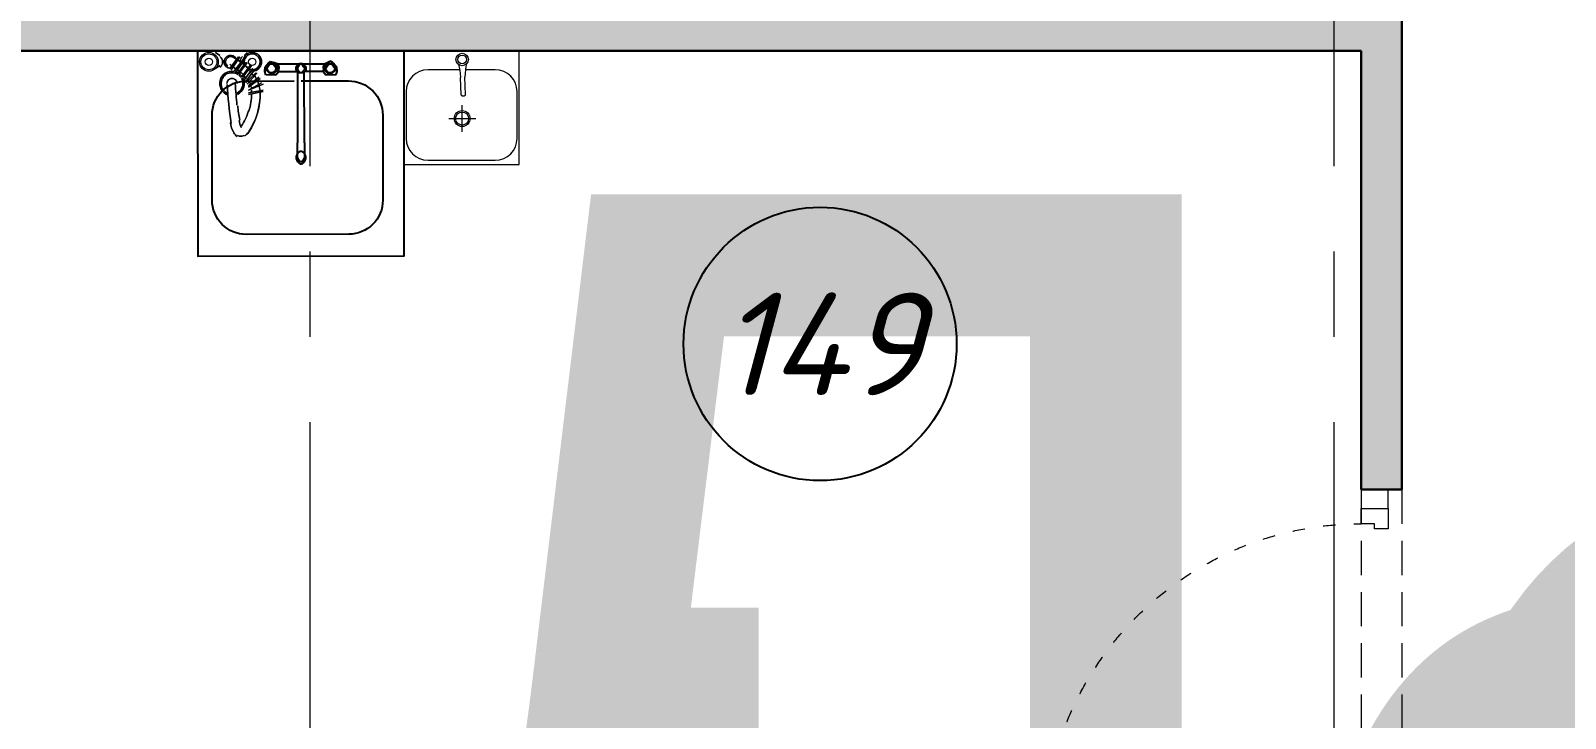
# Model space of a CAD drawing. Header units: millimetres. Extents: x -8417289 to 9420486, y -51311 to 166017.
# Drawn here: x -216052 to -211555, y 107497 to 109509 of the extents above; entities that cross this region are included whole.
import ezdxf
from ezdxf import colors
from ezdxf.entities.mleader import LeaderData, LeaderLine
from ezdxf.enums import TextEntityAlignment as Align
from ezdxf.math import Vec2, Vec3

# ---------------------------------------------------------------- set-up
doc = ezdxf.new("R2018")
doc.units = ezdxf.units.MM
for name, pattern in [('ACAD_ISO03W100', [30, 12, -18]), ('ADSK_Штриховая_ш2 п1', [3, 2, -1]), ('CENTER', [2, 1.25, -0.25, 0.25, -0.25])]:
    doc.linetypes.add(name, pattern=pattern)
for name, color, linetype, lineweight in [('_АР ТЕКСТ', 250, 'Continuous', 25), ('АР_Двери', 5, 'Continuous', 18), ('АР_Маркер экспликации', 239, 'Continuous', 13), ('АР_Номер помещения', 1, 'Continuous', 25), ('АР_Оси', 193, 'Continuous', 9), ('АР_Отметки', 250, 'Continuous', 15), ('АР_Перегородки газоблок', 165, 'Continuous', 30), ('АР_Перегородки газоблок_Штрих', 165, 'Continuous', 5), ('АР_Помещения_площадь', 19, 'Continuous', 9), ('АР_тонкая линия', 250, 'Continuous', 0), ('ТХ_пищеблок', 30, 'Continuous', 20)]:
    doc.layers.add(name, color=color, linetype=linetype, lineweight=lineweight)
doc.layers.add('АР_Названия помещений', color=124, linetype='Continuous', lineweight=5, plot=False)
doc.styles.add('ISOCPEUR', font='isocpeui.ttf', dxfattribs={"height": 250})
doc.styles.get("Standard").update_dxf_attribs({"font": 'arial.ttf'})

# ---------------------------------------------------------------- blocks, each defined once
blk = doc.blocks.new('*U434')
at = {"color": 8}
blk.add_lwpolyline([(-100, 80), (-100, 1010), (-140, 1010), (-140, 80)], close=True, dxfattribs=at)
for points in [[(-1130, 0), (-1130, 80), (-1075, 80), (-1075, 0), (-1130, 0)], [(-1075, 80), (-1075, 0), (-1015, 0), (-1015, 40), (-1030, 40), (-1030, 80), (-1075, 80)], [(-55, 80), (-55, 0), (-115, 0), (-115, 40), (-100, 40), (-100, 80), (-55, 80)], [(0, 0), (0, 80), (-55, 80), (-55, 0), (0, 0)]]:
    blk.add_lwpolyline(points, dxfattribs=at)
at = {"color": 8, "linetype": 'ACAD_ISO03W100', "ltscale": 3}
blk.add_arc((-100, 80), 930, 90, 180, dxfattribs=at)
blk = doc.blocks.new('*U41')
at = {"color": 8, "style": 'ISOCPEUR', "flags": 1}
blk.add_attdef('КАТЕГОРИЯ', (-499.2, -2092.2), '', height=250, dxfattribs=at)
at = {"layer": 'АР_Номер помещения', "color": 8, "style": 'ISOCPEUR'}
blk.add_attdef('НОМЕР_ПОМЕЩЕНИЯ', text='', height=300, dxfattribs=at).set_placement((2781.3, -1797.8), align=Align.MIDDLE_CENTER)
at = {"layer": 'АР_Помещения_площадь', "color": 8, "lineweight": 30, "flags": 104}
blk.add_attdef('ИМЯ_ПОМЕЩЕНИЯ', text='', height=100, dxfattribs=at).set_placement((157.6, 1217.1), align=Align.MIDDLE_CENTER)
at = {"layer": 'АР_Помещения_площадь', "color": 8, "style": 'ISOCPEUR'}
blk.add_attdef('ПЛОЩАДЬ_ПОМЕЩЕНИЯ', text='', height=200, dxfattribs=at).set_placement((4654.4, -5003.8), align=Align.MIDDLE_RIGHT)
blk = doc.blocks.new('*U42')
at = {"layer": 'АР_Номер помещения', "color": 8}
blk.add_circle((3509.9, -2299.4), 400, dxfattribs=at)
at = {"color": 8, "style": 'ISOCPEUR', "flags": 1}
blk.add_attdef('КАТЕГОРИЯ', (-499.2, -2092.2), '', height=250, dxfattribs=at)
at = {"layer": 'АР_Номер помещения', "color": 8, "style": 'ISOCPEUR'}
blk.add_attdef('НОМЕР_ПОМЕЩЕНИЯ', text='', height=300, dxfattribs=at).set_placement((3509.9, -2299.4), align=Align.MIDDLE_CENTER)
at = {"layer": 'АР_Помещения_площадь', "color": 8, "lineweight": 30, "flags": 104}
blk.add_attdef('ИМЯ_ПОМЕЩЕНИЯ', text='', height=100, dxfattribs=at).set_placement((157.6, 1217.1), align=Align.MIDDLE_CENTER)
at = {"layer": 'АР_Помещения_площадь', "color": 8, "style": 'ISOCPEUR'}
blk.add_attdef('ПЛОЩАДЬ_ПОМЕЩЕНИЯ', text='', height=200, dxfattribs=at).set_placement((4056.6, -3701.8), align=Align.MIDDLE_RIGHT)
blk = doc.blocks.new('_DotSmall')
at = {"color": 8, "linetype": 'ByBlock', "const_width": 0.5}
blk.add_lwpolyline([(-0.0625, 0, 1), (0.0625, 0, 1)], format="xyb", close=True, dxfattribs=at)

msp = doc.modelspace()

# ---------------------------------------------------------------- hatches: boundary and pattern name
at = {"layer": 'АР_Перегородки газоблок_Штрих', "ltscale": 100}
h = msp.add_hatch(dxfattribs=at)
h.set_pattern_fill('AR-CONC', color=8, scale=30)
h.set_pattern_definition([(50, (0, 0), (215.17805, -18.82564), [22.5, -247.5]), (355, (0, 0), (-41.6254, 225.65764), [18, -198]), (100.45144, (17.93, -1.57), (173.55265, 206.832), [19.12206, -210.34263]), (46.1842, (0, 60), (320.1724, -49.65578), [33.75, -371.25]), (96.63564, (26.68, 55.86), (280.3986, 292.2356), [28.6831, -315.51413]), (351.18416, (0, 60), (280.3986, 292.2356), [27, -297]), (21, (30, 45), (179.07212, -120.78567), [22.5, -247.5]), (326, (30, 45), (72.9946, 217.54501), [18, -198]), (71.45144, (44.92, 34.93), (252.06671, 96.75935), [19.12206, -210.34263]), (37.5, (0, 0), (3.647957, 99.868156), [0, -195.6, 0, -201, 0, -198.75]), (7.5, (0, 0), (78.92086, 118.323514), [0, -114.6, 0, -191.1, 0, -75.75]), (327.5, (-66.9, 0), (160.14673, -6.766462), [0, -75, 0, -234, 0, -310.5]), (317.5, (-96.9, 0), (174.95585, 30.031495), [0, -97.5, 0, -155.4, 0, -220.5])])
h.paths.add_polyline_path([(-212033.92, 110768.73), (-212153.92, 110768.73), (-212153.92, 109570.58), (-217983.92, 109570.58), (-217983.92, 109450.58), (-212153.92, 109450.58), (-212153.92, 108165.99), (-212033.92, 108165.99)])

# ---------------------------------------------------------------- linework, layer by layer
at = {"layer": 'АР_Оси', "color": 8, "linetype": 'CENTER', "ltscale": 1000}
for p, q in [((-215233.92, 134363.15), (-215233.92, 78630.8)), ((-212233.92, 134363.15), (-212233.92, 78630.8))]:
    msp.add_line(p, q, dxfattribs=at)
at = {"layer": 'АР_Перегородки газоблок', "color": 8, "ltscale": 100}
for points in [[(-212033.92, 110768.73), (-212033.89, 108165.99)], [(-217983.92, 109450.58), (-212153.92, 109450.58)], [(-212153.92, 109450.58), (-212153.9, 108165.99)], [(-212033.92, 108165.99), (-212153.92, 108165.99)]]:
    msp.add_lwpolyline(points, dxfattribs=at)
at = {"layer": 'АР_тонкая линия', "color": 8, "linetype": 'ADSK_Штриховая_ш2 п1', "ltscale": 50}
for points in [[(-212153.92, 108165.99), (-212153.92, 106465.99)], [(-212033.92, 108165.99), (-212033.92, 106465.99)]]:
    msp.add_lwpolyline(points, dxfattribs=at)
at = {"layer": 'ТХ_пищеблок', "color": 8}
for p, q in [((-214957.5, 109450.05), (-214957.5, 109118.05)), ((-214620.5, 109450.05), (-214957.5, 109450.05)), ((-214620.5, 109118.05), (-214620.5, 109450.05)), ((-214794.91, 109395.05), (-214887.5, 109395.05)), ((-214799.05, 109411.05), (-214797.52, 109407.74)), ((-214799.05, 109411.05), (-214797.52, 109407.74)), ((-214797.55, 109407.88), (-214796.09, 109402.01)), ((-214796.09, 109402.01), (-214794.74, 109394.07)), ((-214777.77, 109395.23), (-214778.76, 109384.24)), ((-214690.5, 109395.05), (-214777.79, 109395.05)), ((-214776.88, 109403.17), (-214777.78, 109395.16)), ((-214775.76, 109409.11), (-214776.88, 109403.17)), ((-214774.45, 109412.36), (-214775.78, 109408.97)), ((-214794.75, 109394.14), (-214793.45, 109383.82)), ((-214793.45, 109383.82), (-214792.24, 109372.47)), ((-214792.12, 109371.47), (-214792.24, 109372.46)), ((-214792.12, 109371.47), (-214792.24, 109372.46)), ((-214792.1, 109371.41), (-214792.12, 109371.47)), ((-214790.69, 109322.08), (-214792.12, 109371.47)), ((-214778.76, 109384.24), (-214779.32, 109372.83)), ((-214777.99, 109322.45), (-214779.32, 109372.83)), ((-214777.99, 109322.45), (-214779.32, 109372.83)), ((-214951.5, 109331.05), (-214951.5, 109194.05)), ((-214790.38, 109321.13), (-214790.69, 109322.08)), ((-214790.38, 109321.13), (-214790.69, 109322.08)), ((-214789.88, 109320.24), (-214790.38, 109321.13)), ((-214789.88, 109320.24), (-214790.38, 109321.13)), ((-214789.18, 109319.4), (-214789.88, 109320.24)), ((-214788.37, 109318.72), (-214789.18, 109319.4)), ((-214788.37, 109318.72), (-214789.18, 109319.4)), ((-214787.44, 109318.18), (-214788.37, 109318.72)), ((-214787.44, 109318.18), (-214788.37, 109318.72)), ((-214786.39, 109317.78), (-214787.44, 109318.18)), ((-214786.39, 109317.78), (-214787.44, 109318.18)), ((-214786.28, 109317.74), (-214786.83, 109318.06)), ((-214785.5, 109317.44), (-214786.28, 109317.74)), ((-214784.93, 109317.52), (-214786.01, 109317.74)), ((-214784.93, 109317.52), (-214786.01, 109317.74)), ((-214784.67, 109317.27), (-214785.5, 109317.44)), ((-214783.82, 109317.47), (-214784.93, 109317.52)), ((-214783.82, 109317.47), (-214784.93, 109317.52)), ((-214783.82, 109317.23), (-214784.67, 109317.27)), ((-214782.72, 109317.58), (-214783.82, 109317.47)), ((-214782.72, 109317.58), (-214783.82, 109317.47)), ((-214782.97, 109317.32), (-214783.82, 109317.23)), ((-214782.15, 109317.54), (-214782.97, 109317.32)), ((-214781.66, 109317.87), (-214782.72, 109317.58)), ((-214781.66, 109317.87), (-214782.72, 109317.58)), ((-214781.38, 109317.88), (-214782.15, 109317.54)), ((-214781.02, 109318.36), (-214782.04, 109317.9)), ((-214781.02, 109318.36), (-214782.04, 109317.9)), ((-214780.85, 109318.23), (-214781.38, 109317.88)), ((-214780.12, 109318.96), (-214781.02, 109318.36)), ((-214780.12, 109318.96), (-214781.02, 109318.36)), ((-214779.35, 109319.68), (-214780.12, 109318.96)), ((-214779.35, 109319.68), (-214780.12, 109318.96)), ((-214778.7, 109320.56), (-214779.35, 109319.68)), ((-214778.25, 109321.47), (-214778.7, 109320.56)), ((-214777.99, 109322.45), (-214778.25, 109321.47)), ((-214777.99, 109322.45), (-214778.25, 109321.47)), ((-214626.5, 109194.05), (-214626.5, 109331.05)), ((-214787.44, 109213.18), (-214787.52, 109291.49)), ((-214826.17, 109251.96), (-214747.85, 109252.04)), ((-214887.5, 109130.05), (-214690.5, 109130.05)), ((-214957.5, 109118.05), (-214620.5, 109118.05))]:
    msp.add_line(p, q, dxfattribs=at)
at = {"layer": 'ТХ_пищеблок', "color": 8, "linetype": 'ByBlock', "lineweight": -2, "ltscale": 100}
for p, q in [((-215350.05, 109413.53), (-215365.96, 109389.47)), ((-215350.05, 109413.53), (-215365.96, 109389.47)), ((-215365.96, 109389.47), (-215365.01, 109402.47)), ((-215354.06, 109415.51), (-215365.01, 109402.47)), ((-215354.06, 109415.51), (-215365.01, 109402.47)), ((-215361.01, 109403.49), (-215351.04, 109412.52)), ((-215361.01, 109403.49), (-215351.04, 109412.52)), ((-215361.01, 109403.49), (-215360.98, 109393.49)), ((-215361.01, 109403.49), (-215360.98, 109393.49)), ((-215354.06, 109415.51), (-215349.07, 109419.53)), ((-215354.06, 109415.51), (-215349.07, 109419.53)), ((-215354.06, 109415.51), (-215352.04, 109412.52)), ((-215354.06, 109415.51), (-215352.04, 109412.52)), ((-215352.04, 109412.52), (-215350.05, 109413.53)), ((-215352.04, 109412.52), (-215350.05, 109413.53)), ((-215351.04, 109412.52), (-215339.04, 109412.56)), ((-215351.04, 109412.52), (-215339.04, 109412.56)), ((-215343.05, 109414.55), (-215350.05, 109413.53)), ((-215343.05, 109414.55), (-215350.05, 109413.53)), ((-215349.07, 109419.53), (-215340.06, 109416.56)), ((-215349.07, 109419.53), (-215340.06, 109416.56)), ((-215343.05, 109414.55), (-215342.04, 109412.55)), ((-215343.05, 109414.55), (-215342.04, 109412.55)), ((-215327.97, 109392.6), (-215342.04, 109412.55)), ((-215342.04, 109412.55), (-215331.04, 109410.59)), ((-215327.97, 109392.6), (-215342.04, 109412.55)), ((-215342.04, 109412.55), (-215331.04, 109410.59)), ((-215329.04, 109412.6), (-215340.06, 109416.56)), ((-215329.04, 109412.6), (-215340.06, 109416.56)), ((-215339.04, 109412.56), (-215329.01, 109403.6)), ((-215339.04, 109412.56), (-215329.01, 109403.6)), ((-215331.04, 109410.59), (-215326, 109401.61)), ((-215331.04, 109410.59), (-215326, 109401.61)), ((-215329.04, 109412.6), (-215190.9, 109412.72)), ((-215329.04, 109412.6), (-215325.01, 109403.62)), ((-215329.04, 109412.6), (-215325.01, 109403.62)), ((-215329.01, 109403.6), (-215328.98, 109393.6)), ((-215329.01, 109403.6), (-215328.98, 109393.6)), ((-215326, 109401.61), (-215327.97, 109392.6)), ((-215326, 109401.61), (-215327.97, 109392.6)), ((-215325.01, 109403.62), (-215325.97, 109392.61)), ((-215325.01, 109403.62), (-215325.97, 109392.61)), ((-215274.92, 109403.88), (-215274.94, 109393.88)), ((-215274.92, 109403.88), (-215274.94, 109393.88)), ((-215265.91, 109410.86), (-215274.92, 109403.88)), ((-215265.91, 109410.86), (-215274.92, 109403.88)), ((-215271.92, 109404.87), (-215271.94, 109393.87)), ((-215271.92, 109404.87), (-215271.94, 109393.87)), ((-215264.9, 109411.86), (-215271.92, 109404.87)), ((-215264.9, 109411.86), (-215271.92, 109404.87)), ((-215262.9, 109411.86), (-215269.92, 109401.87)), ((-215262.9, 109411.86), (-215269.92, 109401.87)), ((-215269.92, 109401.87), (-215269.92, 109396.04)), ((-215269.92, 109396.04), (-215262.88, 109386.86)), ((-215253.91, 109410.84), (-215265.91, 109410.86)), ((-215253.91, 109410.84), (-215265.91, 109410.86)), ((-215254.9, 109411.84), (-215264.9, 109411.86)), ((-215254.9, 109411.84), (-215264.9, 109411.86)), ((-215249.92, 109401.83), (-215256.9, 109411.84)), ((-215249.92, 109401.83), (-215256.9, 109411.84)), ((-215249.86, 109396.05), (-215256.88, 109386.86)), ((-215247.92, 109404.83), (-215254.9, 109411.84)), ((-215247.92, 109404.83), (-215254.9, 109411.84)), ((-215244.92, 109403.82), (-215253.91, 109410.84)), ((-215244.92, 109403.82), (-215253.91, 109410.84)), ((-215249.87, 109401.89), (-215249.86, 109396.05)), ((-215247.94, 109393.83), (-215247.92, 109404.83)), ((-215247.94, 109393.83), (-215247.92, 109404.83)), ((-215244.94, 109393.82), (-215244.92, 109403.82)), ((-215244.94, 109393.82), (-215244.92, 109403.82)), ((-215190.9, 109412.72), (-215194.92, 109403.73)), ((-215190.9, 109412.72), (-215194.92, 109403.73)), ((-215194.92, 109403.73), (-215193.94, 109392.73)), ((-215194.92, 109403.73), (-215193.94, 109392.73)), ((-215188.91, 109410.72), (-215193.92, 109401.73)), ((-215188.91, 109410.72), (-215193.92, 109401.73)), ((-215193.92, 109401.73), (-215191.94, 109392.72)), ((-215193.92, 109401.73), (-215191.94, 109392.72)), ((-215191.94, 109392.72), (-215177.9, 109412.7)), ((-215191.94, 109392.72), (-215177.9, 109412.7)), ((-215190.92, 109403.72), (-215190.94, 109393.72)), ((-215190.92, 109403.72), (-215190.94, 109393.72)), ((-215180.9, 109412.7), (-215190.92, 109403.72)), ((-215180.9, 109412.7), (-215190.92, 109403.72)), ((-215190.9, 109412.72), (-215179.9, 109416.7)), ((-215190.9, 109412.72), (-215179.9, 109416.7)), ((-215177.9, 109412.7), (-215188.91, 109410.72)), ((-215177.9, 109412.7), (-215188.91, 109410.72)), ((-215168.9, 109412.68), (-215180.9, 109412.7)), ((-215168.9, 109412.68), (-215180.9, 109412.7)), ((-215170.89, 109419.69), (-215179.9, 109416.7)), ((-215170.89, 109419.69), (-215179.9, 109416.7)), ((-215176.9, 109414.7), (-215177.9, 109412.7)), ((-215176.9, 109414.7), (-215177.9, 109412.7)), ((-215176.9, 109414.7), (-215169.9, 109413.68)), ((-215176.9, 109414.7), (-215169.9, 109413.68)), ((-215165.9, 109415.68), (-215170.89, 109419.69)), ((-215165.9, 109415.68), (-215170.89, 109419.69)), ((-215169.9, 109413.68), (-215153.95, 109389.65)), ((-215167.9, 109412.68), (-215169.9, 109413.68)), ((-215169.9, 109413.68), (-215153.95, 109389.65)), ((-215167.9, 109412.68), (-215169.9, 109413.68)), ((-215158.92, 109403.66), (-215168.9, 109412.68)), ((-215158.92, 109403.66), (-215168.9, 109412.68)), ((-215165.9, 109415.68), (-215167.9, 109412.68)), ((-215165.9, 109415.68), (-215167.9, 109412.68)), ((-215165.9, 109415.68), (-215154.92, 109402.66)), ((-215165.9, 109415.68), (-215154.92, 109402.66)), ((-215158.92, 109403.66), (-215158.94, 109393.66)), ((-215158.92, 109403.66), (-215158.94, 109393.66)), ((-215153.95, 109389.65), (-215154.92, 109402.66)), ((-215362.93, 109380.48), (-215365.96, 109389.47)), ((-215362.93, 109380.48), (-215365.96, 109389.47)), ((-215332.93, 109379.59), (-215362.93, 109380.48)), ((-215332.93, 109379.59), (-215362.93, 109380.48)), ((-215350.94, 109383.52), (-215360.98, 109393.49)), ((-215350.94, 109383.52), (-215360.98, 109393.49)), ((-215338.94, 109383.56), (-215350.94, 109383.52)), ((-215338.94, 109383.56), (-215350.94, 109383.52)), ((-215328.98, 109393.6), (-215338.94, 109383.56)), ((-215328.98, 109393.6), (-215338.94, 109383.56)), ((-215324.96, 109389.62), (-215332.93, 109379.59)), ((-215324.96, 109389.62), (-215332.93, 109379.59)), ((-215327.97, 109392.6), (-215324.96, 109389.62)), ((-215327.97, 109392.6), (-215324.96, 109389.62)), ((-215324.96, 109389.62), (-215325.97, 109392.61)), ((-215324.96, 109389.62), (-215325.97, 109392.61)), ((-215325.07, 109389.94), (-215269.95, 109389.99)), ((-215274.94, 109393.88), (-215265.95, 109386.86)), ((-215274.94, 109393.88), (-215265.95, 109386.86)), ((-215271.94, 109393.87), (-215264.95, 109386.86)), ((-215271.94, 109393.87), (-215264.95, 109386.86)), ((-215269.95, 109389.99), (-215269.77, 109180.95)), ((-215265.95, 109386.86), (-215253.95, 109386.84)), ((-215265.95, 109386.86), (-215253.95, 109386.84)), ((-215254.95, 109386.84), (-215247.94, 109393.83)), ((-215254.95, 109386.84), (-215247.94, 109393.83)), ((-215253.95, 109386.84), (-215244.94, 109393.82)), ((-215253.95, 109386.84), (-215244.94, 109393.82)), ((-215194.84, 109390.05), (-215249.95, 109390)), ((-215249.77, 109180.97), (-215249.95, 109389.94)), ((-215194.95, 109389.73), (-215193.94, 109392.73)), ((-215194.95, 109389.73), (-215193.94, 109392.73)), ((-215191.94, 109392.72), (-215194.95, 109389.73)), ((-215191.94, 109392.72), (-215194.95, 109389.73)), ((-215194.95, 109389.73), (-215186.96, 109379.72)), ((-215194.95, 109389.73), (-215186.96, 109379.72)), ((-215190.94, 109393.72), (-215180.96, 109383.7)), ((-215190.94, 109393.72), (-215180.96, 109383.7)), ((-215186.96, 109379.72), (-215156.96, 109380.66)), ((-215186.96, 109379.72), (-215156.96, 109380.66)), ((-215180.96, 109383.7), (-215168.96, 109383.68)), ((-215180.96, 109383.7), (-215168.96, 109383.68)), ((-215168.96, 109383.68), (-215158.94, 109393.66)), ((-215168.96, 109383.68), (-215158.94, 109393.66)), ((-215156.96, 109380.66), (-215153.95, 109389.65)), ((-215156.96, 109380.66), (-215153.95, 109389.65)), ((-215269.73, 109136.95), (-215269.77, 109180.95)), ((-215249.77, 109180.97), (-215249.73, 109136.97)), ((-215272.73, 109140.95), (-215268.74, 109150.95)), ((-215272.73, 109134.95), (-215272.73, 109140.95)), ((-215268.72, 109124.95), (-215272.73, 109134.95)), ((-215262.72, 109124.95), (-215269.73, 109136.95)), ((-215268.74, 109150.95), (-215261.75, 109156.96)), ((-215261.75, 109156.96), (-215257.75, 109156.96)), ((-215257.75, 109156.96), (-215250.74, 109150.97)), ((-215249.73, 109136.97), (-215256.72, 109124.96)), ((-215250.74, 109150.97), (-215246.73, 109140.97)), ((-215246.73, 109134.97), (-215250.72, 109124.97)), ((-215246.73, 109140.97), (-215246.73, 109134.97)), ((-215261.72, 109118.96), (-215268.72, 109124.95)), ((-215256.72, 109124.96), (-215262.72, 109124.95)), ((-215257.72, 109118.96), (-215261.72, 109118.96)), ((-215250.72, 109124.97), (-215257.72, 109118.96))]:
    msp.add_line(p, q, dxfattribs=at)
msp.add_lwpolyline([(-214957.5, 109450.05), (-215562.5, 109449.52), (-215561.97, 108849.52), (-214956.97, 108850.05), (-214957.5, 109450.05)], dxfattribs=at)
at = {"layer": 'ТХ_пищеблок', "color": 8, "lineweight": 0}
for points in [[(-215497.77, 109437.13), (-215510.46, 109445.59)], [(-215425.84, 109437.13), (-215417.38, 109445.59)], [(-215497.77, 109407.51), (-215510.46, 109399.05)], [(-215442.77, 109432.9), (-215468.15, 109399.05)], [(-215459.69, 109403.28), (-215468.15, 109411.74), (-215459.69, 109403.28), (-215451.23, 109399.05)], [(-215463.92, 109394.82), (-215438.53, 109432.9)], [(-215430.07, 109424.43), (-215455.46, 109390.58)], [(-215451.23, 109386.35), (-215425.84, 109424.43)], [(-215421.61, 109415.97), (-215447, 109382.12)], [(-215438.53, 109390.58), (-215447, 109394.82)], [(-215442.77, 109382.12), (-215417.38, 109415.97)], [(-215408.92, 109407.51), (-215434.3, 109373.66)], [(-215430.07, 109373.66), (-215404.68, 109407.51)], [(-215400.45, 109399.05), (-215425.84, 109365.2)], [(-215421.61, 109360.97), (-215396.22, 109394.82)], [(-215430.07, 109382.12), (-215434.3, 109386.35), (-215438.53, 109386.35), (-215434.3, 109386.35)], [(-215421.61, 109373.66), (-215425.84, 109373.66), (-215425.84, 109377.89), (-215425.84, 109373.66)], [(-215391.99, 109386.35), (-215421.61, 109356.73)], [(-215417.38, 109352.5), (-215387.76, 109386.35)], [(-215408.92, 109352.5), (-215408.92, 109356.73), (-215413.15, 109360.97), (-215417.38, 109365.2), (-215417.38, 109369.43), (-215417.38, 109365.2), (-215413.15, 109360.97), (-215408.92, 109356.73)], [(-215383.53, 109373.66), (-215413.15, 109348.27)], [(-215413.15, 109344.04), (-215379.3, 109369.43)], [(-215413.15, 109335.58), (-215370.83, 109352.5), (-215413.15, 109335.58), (-215375.07, 109356.73)], [(-215370.83, 109335.58), (-215413.15, 109327.12)], [(-215413.15, 109322.89), (-215370.83, 109331.35)], [(-215404.68, 109339.81), (-215404.68, 109344.04), (-215408.92, 109348.27), (-215404.68, 109344.04)], [(-215404.68, 109331.35), (-215404.68, 109335.58)]]:
    msp.add_lwpolyline(points, close=True, dxfattribs=at)
for points in [[(-215403.72, 109390.61, 3.3495143), (-215428.23, 109408.18, -3.3495143)], [(-215400.01, 109394.96, 2.5734002), (-215425.39, 109413.5, -2.5734002)], [(-215497, 109402.8, 0.5029621), (-215497, 109433.37, -0.5029621)], [(-215449.15, 109426.89, 1.6395732), (-215468.68, 109399.22, -1.6395732)], [(-215448.24, 109424.85, 1.8791485), (-215466.45, 109399.06, -1.8791485)], [(-215447.1, 109420.08, 0.0399114), (-215447.65, 109423.05, -0.0399114)], [(-215430.85, 109433.37, 0.2326026), (-215438.53, 109418.43, -0.2326026)], [(-215426.27, 109409.93, 0.0068783), (-215433.97, 109415.66, -0.0068783)], [(-215423.94, 109408.87, 0.1115713), (-215417.91, 109400.59, -0.1115713)], [(-215415.84, 109401.62, 0.0068665), (-215423.27, 109407.59, -0.0068665)], [(-215408.64, 109389.02, 0.0200707), (-215415.8, 109396.09, -0.0200707)], [(-215414.81, 109398.3, 0.1211221), (-215404.25, 109394.88, -0.1211221)], [(-215455.83, 109390.08, 0.9218437), (-215473.44, 109320.6, -0.9218437)], [(-215444.94, 109381.5, 1.1087074), (-215472.82, 109324.84, -1.1087074)], [(-215447, 109354.62, 1.0000493), (-215476.61, 109354.62, -1.0000493)], [(-215475.75, 109352.1, 0.0301525), (-215463.94, 109237.7, -0.0301525)], [(-215452.21, 109354.62, 0.0085311), (-215447.36, 109291.01, -0.0085311)], [(-215442.59, 109385.02, 0.0714966), (-215451.95, 109389.21, -0.0714966)], [(-215446.97, 109326.56, 0.4137794), (-215433.73, 109369.41, -0.4137794)], [(-215445.76, 109322.43, 0.4231027), (-215430.12, 109371.6, -0.4231027)], [(-215435.46, 109372.31, 0.0758007), (-215441.92, 109379.35, -0.0758007)], [(-215432.38, 109375.29, 0.0712357), (-215439.37, 109382.73, -0.0712357)], [(-215399.52, 109378.05, 0.0210487), (-215406.11, 109386.22, -0.0210487)], [(-215389.34, 109366.55, 0.0304455), (-215394.93, 109375.99, -0.0304455)], [(-215382.77, 109349.89, 0.0388219), (-215387.64, 109363.06, -0.0388219)], [(-215412.24, 109274.04, 0.0734966), (-215404.68, 109324.81, -0.0734966)], [(-215379.46, 109330.5, 0.0437078), (-215381.8, 109346.18, -0.0437078)], [(-215444.98, 109289.35, 0.021688), (-215439.34, 109247.66, -0.021688)], [(-215434.69, 109229.48, 0.0865616), (-215413.75, 109275.06, -0.0865616)], [(-215466.63, 109239.99, 0.0767929), (-215456.86, 109211.28, -0.0767929)], [(-215441.15, 109246.77, 0.0486418), (-215435.39, 109225.77, -0.0486418)], [(-215456.15, 109209.95, 0.1284458), (-215446.49, 109199.96, -0.1284458)], [(-215445.82, 109202.67, 0.2632025), (-215427.08, 109202.63, -0.2632025)]]:
    msp.add_lwpolyline(points, format="xyb", close=True, dxfattribs=at)
for points in [[(-215456.65, 109430.81, -0.0163587), (-215437.03, 109417.86, 0.0163587), (-215458, 109430.53, 1.0001093), (-215474.07, 109405.65, -1.0001093), (-215456.65, 109430.81)], [(-215413.07, 109211.58, -0.0984024), (-215424.89, 109201.27, 0.0984024), (-215413.62, 109212.67, 0.1538852), (-215379.33, 109328.54, -0.1538852), (-215413.07, 109211.58)]]:
    msp.add_lwpolyline(points, format="xyb", dxfattribs=at)
for points in [[(-215463.92, 109399.05), (-215463.92, 109399.05)], [(-215463.92, 109399.05), (-215463.92, 109399.05)], [(-215438.53, 109432.9), (-215438.53, 109432.9)], [(-215438.53, 109432.9), (-215438.53, 109432.9)], [(-215430.07, 109424.43), (-215430.07, 109424.43)], [(-215430.07, 109424.43), (-215430.07, 109424.43)], [(-215417.38, 109415.97), (-215417.38, 109415.97)], [(-215417.38, 109415.97), (-215417.38, 109415.97)], [(-215408.92, 109407.51), (-215408.92, 109407.51)], [(-215408.92, 109407.51), (-215408.92, 109407.51)], [(-215396.22, 109399.05), (-215396.22, 109399.05)], [(-215396.22, 109399.05), (-215396.22, 109399.05)], [(-215455.46, 109390.58), (-215455.46, 109390.58)], [(-215455.46, 109390.58), (-215455.46, 109390.58)], [(-215442.77, 109382.12), (-215442.77, 109382.12)], [(-215442.77, 109382.12), (-215442.77, 109382.12)], [(-215434.3, 109373.66), (-215434.3, 109373.66)], [(-215434.3, 109373.66), (-215434.3, 109373.66)], [(-215425.84, 109365.2), (-215425.84, 109365.2)], [(-215425.84, 109365.2), (-215425.84, 109365.2)], [(-215417.38, 109356.73), (-215417.38, 109356.73)], [(-215417.38, 109356.73), (-215417.38, 109356.73)], [(-215387.76, 109386.35), (-215387.76, 109386.35)], [(-215387.76, 109386.35), (-215387.76, 109386.35)], [(-215379.3, 109373.66), (-215379.3, 109373.66)], [(-215379.3, 109373.66), (-215379.3, 109373.66)], [(-215375.07, 109352.5), (-215375.07, 109352.5)], [(-215375.07, 109352.5), (-215375.07, 109352.5)], [(-215413.15, 109344.04), (-215413.15, 109344.04)], [(-215413.15, 109344.04), (-215413.15, 109344.04)], [(-215413.15, 109335.58), (-215413.15, 109335.58)], [(-215413.15, 109335.58), (-215413.15, 109335.58)], [(-215413.15, 109327.12), (-215413.15, 109327.12)], [(-215413.15, 109327.12), (-215413.15, 109327.12)], [(-215370.83, 109331.35), (-215370.83, 109331.35)], [(-215370.83, 109331.35), (-215370.83, 109331.35)]]:
    msp.add_lwpolyline(points, dxfattribs=at)
at = {"layer": 'ТХ_пищеблок', "color": 8, "linetype": 'ByBlock', "lineweight": -2, "ltscale": 100}
msp.add_lwpolyline([(-215259.42, 109362.05), (-215120.22, 109362.18, -0.4142136), (-215020.14, 109262.26), (-215019.92, 109013.45, -0.4142136), (-215119.83, 108913.36), (-215420.08, 108913.09, -0.4142136), (-215520.17, 109013.01), (-215520.39, 109261.82, -0.4142136), (-215420.48, 109361.91), (-215279.42, 109362.04)], format="xyb", dxfattribs=at)
at = {"layer": 'ТХ_пищеблок', "color": 8, "lineweight": 0}
for centre, radius in [((-215529.5, 109418.09), 27.5), ((-215529.5, 109418.09), 27.5), ((-215529.51, 109418.09), 23.27), ((-215529.51, 109418.09), 23.27), ((-215529.5, 109418.08), 10.58), ((-215529.5, 109418.08), 10.58), ((-215402.57, 109418.08), 10.58), ((-215402.57, 109418.08), 10.58)]:
    msp.add_circle(centre, radius, dxfattribs=at)
at = {"layer": 'ТХ_пищеблок', "color": 8}
for radius in [18.25, 13]:
    msp.add_circle((-214787.5, 109425.05), radius, dxfattribs=at)
at = {"layer": 'ТХ_пищеблок', "color": 8, "linetype": 'ByBlock', "lineweight": -2, "ltscale": 100}
for centre in [(-215346, 109399.04), (-215346, 109399.04), (-215173.93, 109399.19), (-215173.93, 109399.19)]:
    msp.add_circle(centre, 13, dxfattribs=at)
at = {"layer": 'ТХ_пищеблок', "color": 8}
for centre, start, end in [((-214887.5, 109331.05), 90, 180), ((-214690.5, 109331.05), 0, 90), ((-214887.5, 109194.05), 180, 270), ((-214690.5, 109194.05), 270, 0)]:
    msp.add_arc(centre, 64, start, end, dxfattribs=at)
for major_axis in [(-16.45, 16.45), (-13.47, 13.47)]:
    msp.add_ellipse((-214787.48, 109252), major_axis=major_axis, ratio=1, start_param=4.712389, end_param=10.9955743, dxfattribs=at)

# ---------------------------------------------------------------- block references
at = {"layer": 'АР_Двери', "color": 8, "xscale": -1, "rotation": 90}
msp.add_blockref('*U434', (-212073.92, 107035.99), dxfattribs=at)
at = {"layer": 'АР_Маркер экспликации', "color": 8}
ref = msp.add_blockref('*U41', (-217247.73, 115506.8), dxfattribs=at)
lines = msp.add_mtext('Горячий цех', dxfattribs={"layer": 'АР_Названия помещений', "color": 8, "insert": (-214485.6, 112941.21), "char_height": 2696.6508, "width": 926.94, "attachment_point": 1})
ref.add_attrib('ИМЯ_ПОМЕЩЕНИЯ', '', (-214485.6, 112941.21), dxfattribs={"flags": 104}).embed_mtext(lines)
ref = msp.add_blockref('*U42', (-217248.73, 110891.77), dxfattribs=at)
ref.add_attrib('НОМЕР_ПОМЕЩЕНИЯ', '149', dxfattribs={"layer": 'АР_Номер помещения', "color": 8, "height": 300, "style": 'ISOCPEUR'}).set_placement((-213738.79, 108592.33), align=Align.MIDDLE_CENTER)
lines = msp.add_mtext('Доготовочный цех', dxfattribs={"layer": 'АР_Названия помещений', "color": 8, "insert": (-215485.3, 109030.15), "char_height": 3660.3939, "width": 926.94, "attachment_point": 1})
ref.add_attrib('ИМЯ_ПОМЕЩЕНИЯ', '', (-215485.3, 109030.15), dxfattribs={"flags": 104}).embed_mtext(lines)

# ---------------------------------------------------------------- leaders
at = {"layer": '_АР ТЕКСТ', "color": 8}
ml = msp.add_multileader_mtext('Standard', dxfattribs=at)
ml.set_content('{\\W0.8;-2,550}', color=8, style='ISOCPEUR')
ml.set_leader_properties(color=8, linetype='Continuous', lineweight=-1)
ml.set_arrow_properties(name='DOTSMALL')
ml.build(insert=Vec2(0, 0))
ml.multileader.update_dxf_attribs({"has_text_frame": 1, "text_left_attachment_type": 4, "text_right_attachment_type": 4, "dogleg_length": 100, "arrow_head_size": 180})
ctx = ml.context
ctx.base_point, ctx.char_height, ctx.arrow_head_size, ctx.landing_gap_size, ctx.plane_origin = Vec3(-302775.82, 123943.26, -1.96), 250, 180, 50, Vec3(-302295.49, 121699.25, -1.96)
ctx.left_attachment, ctx.right_attachment = 4, 4
notes = []
notes.append((ctx, [(0, (0, 0, 0), (0, 0), (1, 0), 1, [])]))
ctx.mtext.insert, ctx.mtext.width, ctx.mtext.defined_height, ctx.mtext.line_spacing_style, ctx.mtext.flow_direction = Vec3(-302725.82, 124276.6, -1.96), 801.0864, 330.71, 2, 5
ml = msp.add_multileader_mtext('Standard', dxfattribs=at)
ml.set_content('{\\W0.8;-2,550}', color=8, style='ISOCPEUR')
ml.set_leader_properties(color=8, linetype='Continuous', lineweight=-1)
ml.set_arrow_properties(name='DOTSMALL')
ml.build(insert=Vec2(0, 0))
ml.multileader.update_dxf_attribs({"has_text_frame": 1, "text_left_attachment_type": 4, "text_right_attachment_type": 4, "dogleg_length": 100, "arrow_head_size": 180})
ctx = ml.context
ctx.base_point, ctx.char_height, ctx.arrow_head_size, ctx.landing_gap_size, ctx.plane_origin = Vec3(-314736.01, 120073.28, -1.96), 250, 180, 50, Vec3(-314255.68, 117829.26, -1.96)
ctx.left_attachment, ctx.right_attachment = 4, 4
notes.append((ctx, [(0, (0, 0, 0), (0, 0), (1, 0), 1, [])]))
ctx.mtext.insert, ctx.mtext.width, ctx.mtext.defined_height, ctx.mtext.line_spacing_style, ctx.mtext.flow_direction = Vec3(-314686.01, 120406.61, -1.96), 801.0864, 330.71, 2, 5
at = {"layer": 'АР_Отметки', "color": 8}
ml = msp.add_multileader_mtext('Standard', dxfattribs=at)
ml.set_content('{\\W0.8;-2,250}', color=8, style='ISOCPEUR')
ml.set_leader_properties(color=8, linetype='Continuous', lineweight=-1)
ml.set_arrow_properties(name='DOTSMALL')
ml.build(insert=Vec2(0, 0))
ml.multileader.update_dxf_attribs({"has_text_frame": 1, "text_left_attachment_type": 4, "text_right_attachment_type": 4, "dogleg_length": 100, "arrow_head_size": 180})
ctx = ml.context
ctx.base_point, ctx.char_height, ctx.arrow_head_size, ctx.landing_gap_size, ctx.plane_origin = Vec3(-297233.62, 128352.86), 250, 180, 50, Vec3(-296855.54, 126878.84)
ctx.left_attachment, ctx.right_attachment = 4, 4
notes.append((ctx, [(0, (0, 0, 0), (0, 0), (1, 0), 1, [])]))
ctx.mtext.insert, ctx.mtext.width, ctx.mtext.defined_height, ctx.mtext.line_spacing_style, ctx.mtext.flow_direction = Vec3(-297183.62, 128686.19), 769.989, 343.89, 2, 5
ml = msp.add_multileader_mtext('Standard', dxfattribs=at)
ml.set_content('{\\W0.8;-2,250}', color=8, style='ISOCPEUR')
ml.set_leader_properties(color=8, linetype='Continuous', lineweight=-1)
ml.set_arrow_properties(name='DOTSMALL')
ml.build(insert=Vec2(0, 0))
ml.multileader.update_dxf_attribs({"has_text_frame": 1, "text_left_attachment_type": 4, "text_right_attachment_type": 4, "dogleg_length": 100, "arrow_head_size": 180})
ctx = ml.context
ctx.base_point, ctx.char_height, ctx.arrow_head_size, ctx.landing_gap_size, ctx.plane_origin = Vec3(-298305.8, 120267.04, 0), 250, 180, 50, Vec3(-302964.31, 116414.73, 0)
ctx.left_attachment, ctx.right_attachment = 4, 4
notes.append((ctx, [(0, (0, 0, 0), (0, 0), (1, 0), 1, [])]))
ctx.mtext.insert, ctx.mtext.width, ctx.mtext.defined_height, ctx.mtext.line_spacing_style, ctx.mtext.flow_direction = Vec3(-298255.8, 120600.38, 0), 769.989, 343.89, 2, 5
ml = msp.add_multileader_mtext('Standard', dxfattribs=at)
ml.set_content('{\\W0.8;-2,250}', color=8, style='ISOCPEUR')
ml.set_leader_properties(color=8, linetype='Continuous', lineweight=-1)
ml.set_arrow_properties(name='DOTSMALL')
ml.build(insert=Vec2(0, 0))
ml.multileader.update_dxf_attribs({"has_text_frame": 1, "text_left_attachment_type": 4, "text_right_attachment_type": 4, "dogleg_length": 100, "arrow_head_size": 180})
ctx = ml.context
ctx.base_point, ctx.char_height, ctx.arrow_head_size, ctx.landing_gap_size, ctx.plane_origin = Vec3(-336127.5, 116985.86, 0), 250, 180, 50, Vec3(-337173.96, 115928.76, 0)
ctx.left_attachment, ctx.right_attachment = 4, 4
notes.append((ctx, [(0, (0, 0, 0), (0, 0), (1, 0), 1, [])]))
ctx.mtext.insert, ctx.mtext.width, ctx.mtext.defined_height, ctx.mtext.line_spacing_style, ctx.mtext.flow_direction = Vec3(-336077.5, 117319.19, 0), 769.989, 343.89, 2, 5
ml = msp.add_multileader_mtext('Standard', dxfattribs=at)
ml.set_content('{\\W0.8;-2,650}', color=8, style='ISOCPEUR')
ml.set_leader_properties(color=8, linetype='Continuous', lineweight=-1)
ml.set_arrow_properties(name='DOTSMALL')
ml.build(insert=Vec2(0, 0))
ml.multileader.update_dxf_attribs({"has_text_frame": 1, "text_left_attachment_type": 4, "text_right_attachment_type": 4, "dogleg_length": 100, "arrow_head_size": 180})
ctx = ml.context
ctx.base_point, ctx.char_height, ctx.arrow_head_size, ctx.landing_gap_size, ctx.plane_origin = Vec3(-302139.5, 114233.67), 250, 180, 50, Vec3(-302336.26, 112502.85)
ctx.left_attachment, ctx.right_attachment = 4, 4
notes.append((ctx, [(0, (0, 0, 0), (0, 0), (1, 0), 1, [])]))
ctx.mtext.insert, ctx.mtext.width, ctx.mtext.defined_height, ctx.mtext.line_spacing_style, ctx.mtext.flow_direction = Vec3(-302089.5, 114567), 881.1858, 430.99, 2, 5
for ctx, leaders in notes:
    for number, flags, end, landing, length, lines in leaders:
        leader = LeaderData()
        leader.index, (leader.has_last_leader_line, leader.has_dogleg_vector, leader.attachment_direction) = number, flags
        leader.last_leader_point, leader.dogleg_vector, leader.dogleg_length = Vec3(end), Vec3(landing), length
        for number, points, colour, breaks in lines:
            line = LeaderLine()
            line.index, line.vertices, line.color, line.breaks = number, Vec3.list(points), colors.encode_raw_color(colour), breaks
            leader.lines.append(line)
        ctx.leaders.append(leader)

doc.saveas('drawing.dxf')
